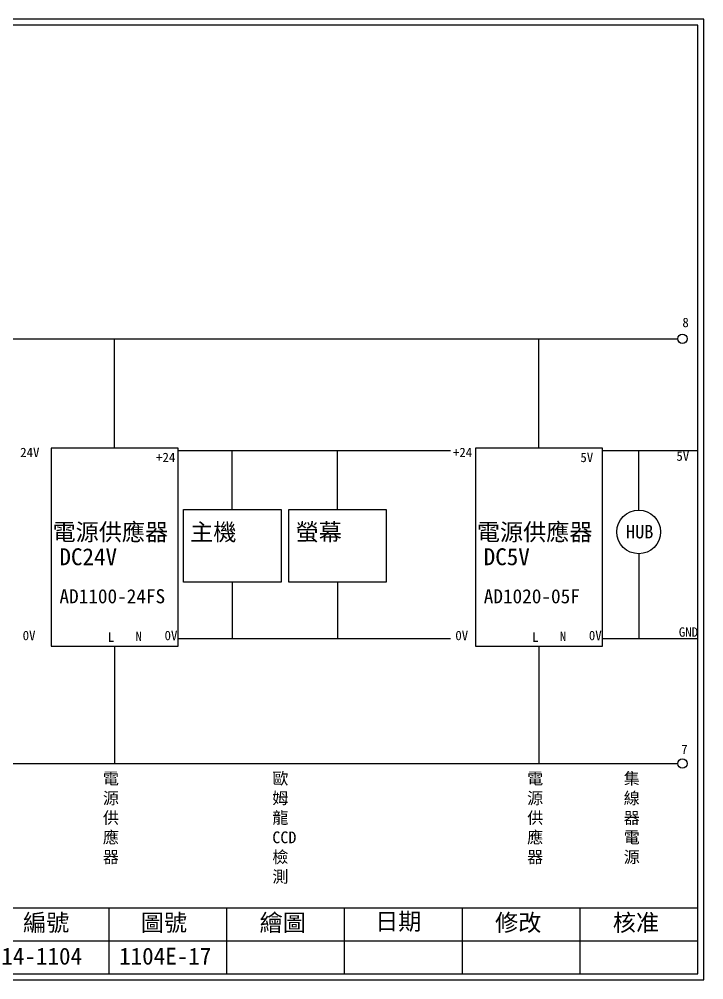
# Model space of a CAD drawing. Extents: x 10 to 297, y 3 to 207.
# Drawn here: x 151.7 to 297, y 3 to 207 of the extents above; entities that cross this region are included whole.
import ezdxf
from ezdxf.enums import TextEntityAlignment as Align

# ---------------------------------------------------------------- set-up
doc = ezdxf.new("R2010")
doc.units = 0
doc.layers.get('0').update_dxf_attribs({"linetype": 'CONTINUOUS'})
doc.layers.add('圖框層', color=7, linetype='CONTINUOUS')
doc.layers.add('標尺寸層', color=3, linetype='CONTINUOUS')
doc.styles.add('CNS', font='romanc.shx', dxfattribs={"bigfont": 'chineset.shx'})
doc.styles.add('STSL', font='kaiu.ttf')

msp = doc.modelspace()

# ---------------------------------------------------------------- linework, layer by layer
for p, q in [((19.23, 139.12), (291.46, 139.12)), ((185.42, 115.86), (158.42, 115.86)), ((158.42, 115.86), (158.42, 73.86)), ((185.42, 73.86), (185.42, 115.86)), ((243.2, 115.32), (185.42, 115.32)), ((275.5, 115.86), (248.5, 115.86)), ((248.5, 115.86), (248.5, 73.86)), ((275.5, 73.86), (275.5, 115.86)), ((295.75, 115.32), (275.5, 115.32)), ((283.19, 106.65), (283.19, 115.32)), ((283.19, 102.74), (283.19, 106.65)), ((283.19, 93.46), (283.19, 89.51)), ((283.19, 89.51), (283.19, 75.38)), ((158.42, 73.86), (185.42, 73.86)), ((243.2, 75.38), (185.42, 75.38)), ((248.5, 73.86), (275.5, 73.86)), ((295.75, 75.38), (275.5, 75.38)), ((19.23, 48.91), (291.46, 48.91))]:
    msp.add_line(p, q)
msp.add_circle((283.19, 98.1), 4.64)
at = {"layer": '圖框層', "color": 7}
for p, q in [((297, 206.97), (10, 206.97)), ((297, 3), (297, 206.97)), ((295.75, 205.72), (11.25, 205.72)), ((295.75, 4.25), (295.75, 205.72)), ((11.25, 18.25), (295.75, 18.25)), ((170.75, 4.25), (170.75, 18.25)), ((195.75, 4.25), (195.75, 18.25)), ((220.75, 4.25), (220.75, 18.25)), ((245.75, 4.25), (245.75, 18.25)), ((270.75, 4.25), (270.75, 18.25)), ((145.75, 11.25), (295.75, 11.25)), ((11.25, 4.25), (295.75, 4.25)), ((10, 3), (297, 3))]:
    msp.add_line(p, q, dxfattribs=at)
at = {"layer": '標尺寸層', "color": 7}
for p, q in [((171.92, 115.86), (171.92, 139.12)), ((262, 115.86), (262, 139.12)), ((196.89, 102.85), (196.89, 115.32)), ((219.25, 102.85), (219.25, 115.32)), ((196.89, 87.41), (196.89, 75.38)), ((219.25, 87.41), (219.25, 75.38)), ((171.92, 73.86), (171.92, 48.91)), ((262, 73.86), (262, 48.91))]:
    msp.add_line(p, q, dxfattribs=at)
for points in [[(186.54, 102.85), (207.24, 102.85), (207.24, 87.41), (186.54, 87.41)], [(208.9, 102.85), (229.6, 102.85), (229.6, 87.41), (208.9, 87.41)]]:
    msp.add_lwpolyline(points, close=True, dxfattribs=at)
for centre in [(292.46, 139.12), (292.46, 48.91)]:
    msp.add_circle(centre, 1, dxfattribs=at)

# ---------------------------------------------------------------- texts
at = {"color": 7}
msp.add_text('HUB', height=2.856, dxfattribs=at).set_placement((283.39, 98.16), align=Align.MIDDLE_CENTER)
at = {"layer": '圖框層', "color": 4, "style": 'STSL'}
for s, height, p in [('8', 2, (292.46, 141.58)), ('24V', 2, (151.87, 113.98)), ('+24', 2, (180.72, 112.92)), ('+24', 2, (243.74, 113.98)), ('5V', 2, (270.8, 112.92)), ('5V', 2, (291.19, 113.2)), ('電源供應器', 3.6, (158.73, 96.28)), ('主機', 3.6, (187.96, 96.28)), ('螢幕', 3.6, (210.33, 96.28)), ('電源供應器', 3.6, (248.81, 96.28)), ('DC24V', 3.6, (160.19, 91.03)), ('DC5V', 3.6, (250.27, 91.03)), ('AD1100-24FS', 3, (160.2, 82.94)), ('AD1020-05F', 3, (250.28, 82.94)), ('GND', 2, (291.7, 75.84)), ('0V', 2, (152.39, 75.11)), ('L', 2, (170.48, 74.76)), ('N', 2, (176.35, 74.91)), ('0V', 2, (182.52, 75.11)), ('0V', 2, (244.25, 75.11)), ('L', 2, (260.57, 74.76)), ('N', 2, (266.43, 74.91)), ('0V', 2, (272.6, 75.11)), ('7', 2, (292.2, 50.91)), ('編號', 3.6, (152.47, 13.34)), ('圖號', 3.6, (177.47, 13.34)), ('繪圖', 3.6, (202.69, 13.34)), ('日期', 3.6, (227.22, 13.59)), ('修改', 3.6, (252.69, 13.34)), ('核准', 3.6, (277.69, 13.34)), ('14-1104', 3.6, (147.86, 6.22)), ('1104E-17', 3.6, (172.86, 6.22))]:
    msp.add_text(s, height=height, dxfattribs=at).set_placement(p)
at = {"layer": '標尺寸層', "color": 7, "char_height": 2.5, "width": 5.4243, "attachment_point": 1, "style": 'CNS'}
for s, insert in [('{\\fDFKai-SB|b0|i0|c136|p65;電源供應器}', (169.42, 46.99)), ('{\\fDFKai-SB|b0|i0|c136|p65;歐姆龍CCD檢測}', (205.4, 46.99)), ('{\\fDFKai-SB|b0|i0|c136|p65;電源供應器}', (259.5, 46.99)), ('{\\fDFKai-SB|b0|i0|c136|p65;集線器電源}', (280, 46.99))]:
    msp.add_mtext(s, dxfattribs=dict(at, insert=insert))

doc.saveas('drawing.dxf')
